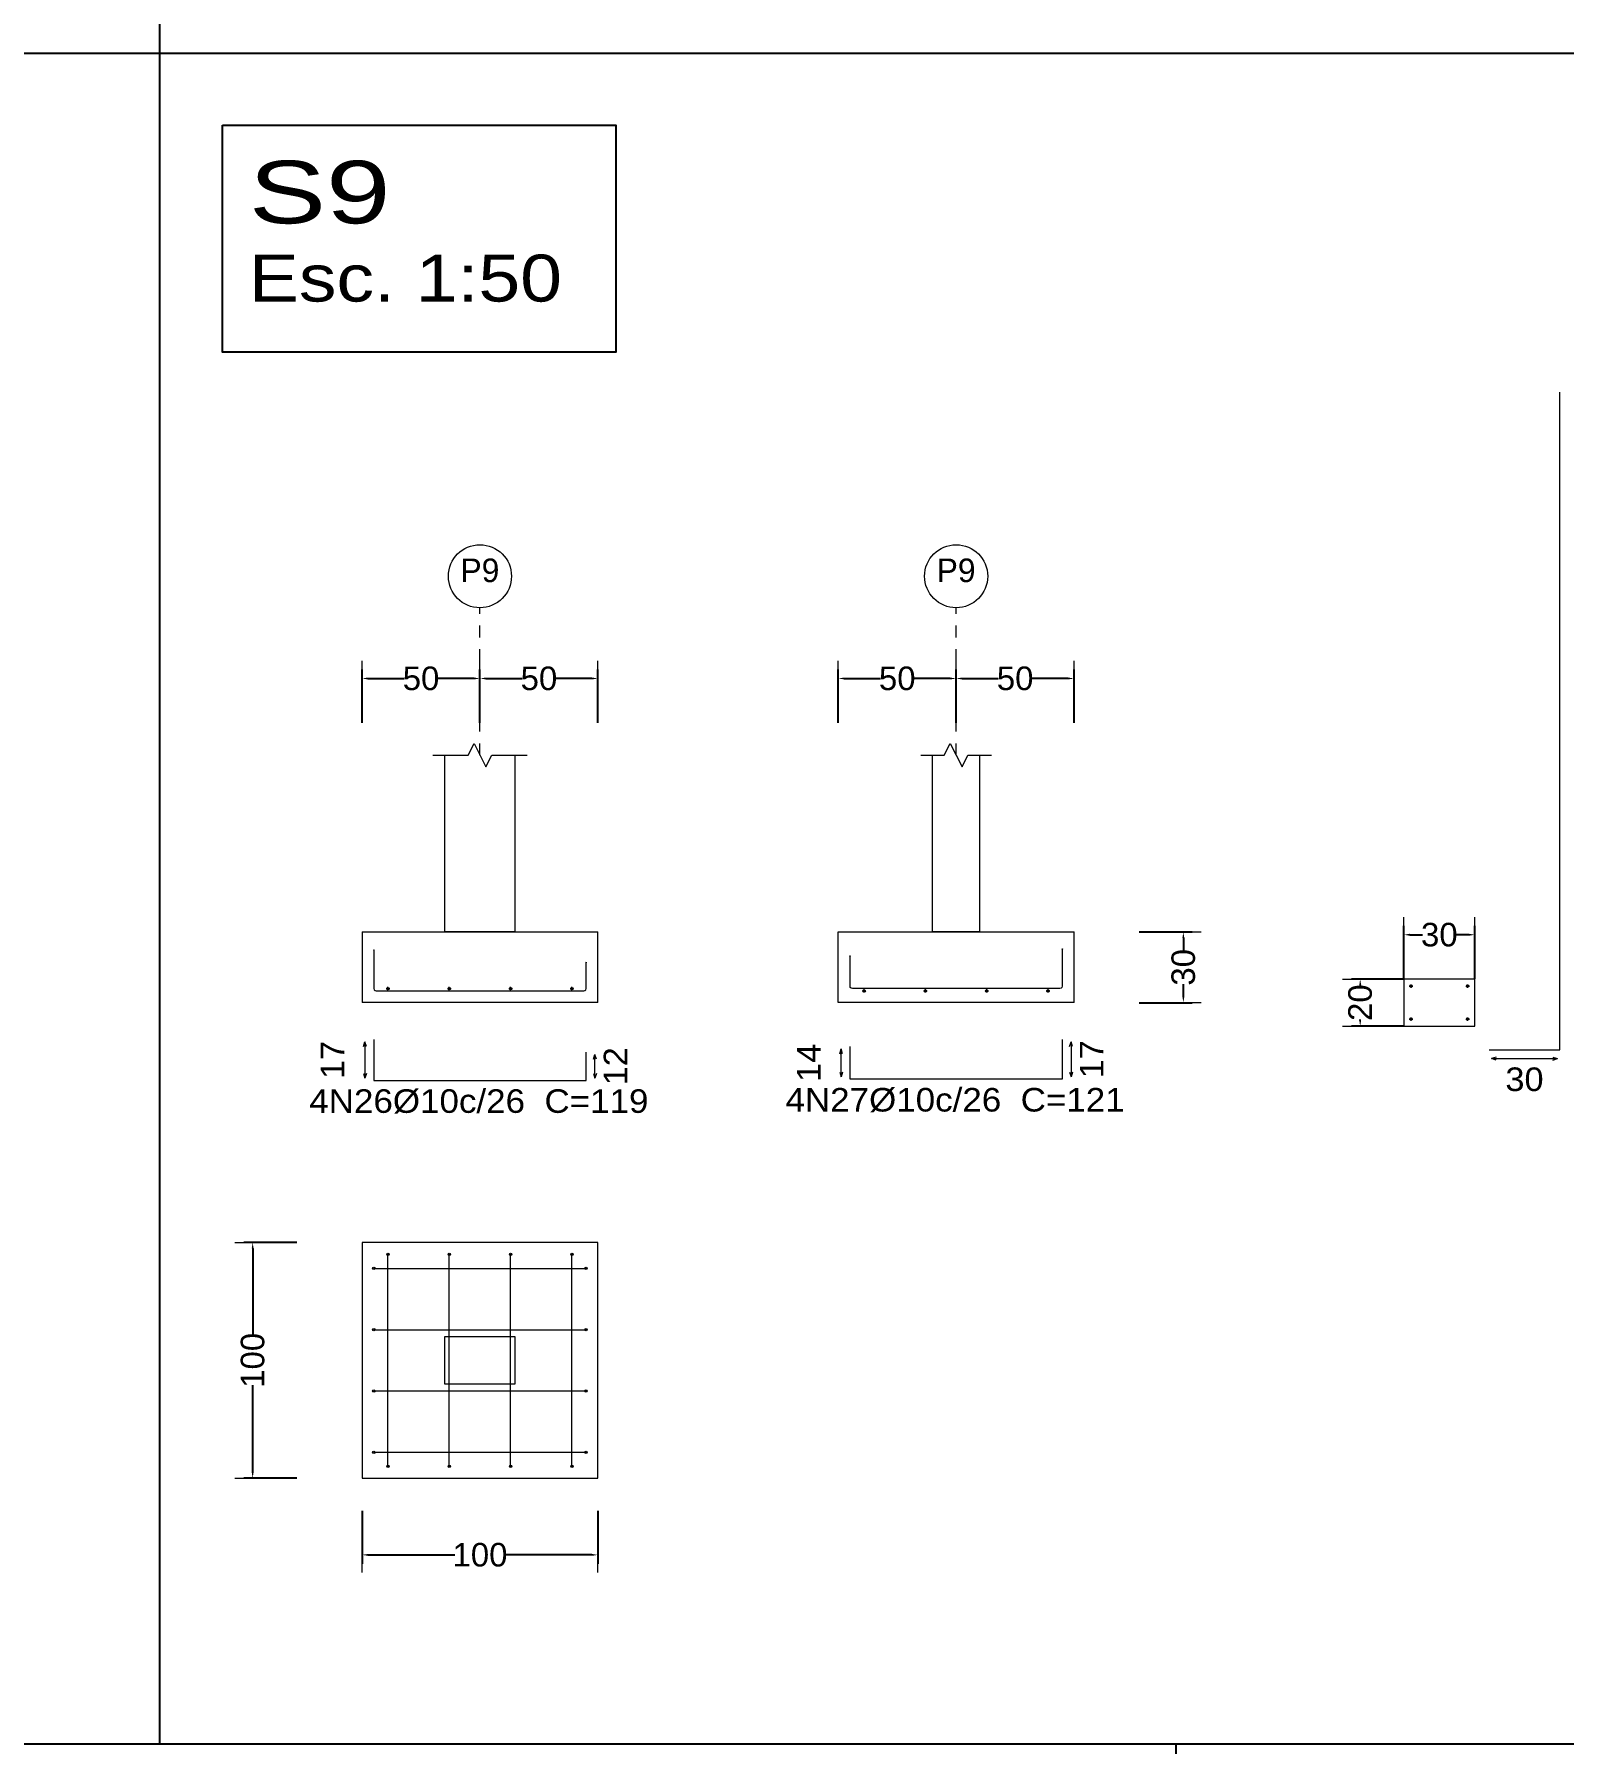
# Model space of a CAD drawing. Header units: centimetres. Extents: x 3279 to 3363.1, y -374.8 to -315.4.
# Drawn here: x 3318.59 to 3331.57, y -345.12 to -330.61 of the extents above; entities that cross this region are included whole.
import ezdxf
from ezdxf.enums import TextEntityAlignment as Align

# ---------------------------------------------------------------- set-up
doc = ezdxf.new("R2010")
doc.units = ezdxf.units.CM
doc.linetypes.add('CYPE_PUNTO', pattern=[0.075, 0, -0.075])
for name, color, linetype, lineweight in [('ARM_LONGITUDINAL_Ø10', 33, 'Continuous', 9), ('ELE_REF_REF_ESCALA', 3, 'Continuous', 9), ('FUN_COTAS', 8, 'Continuous', 0), ('FUN_GEOMETRIA', 7, 'Continuous', 0), ('FUN_TXT_ARMADURAS', 8, 'Continuous', 0)]:
    doc.layers.add(name, color=color, linetype=linetype, lineweight=lineweight)
doc.layers.add('COTA CYPE', color=31, linetype='Continuous')
doc.styles.add('ARIAL', font='arial.ttf')
doc.styles.add('CYPETXT', font='arial.ttf', dxfattribs={"height": 0.2})
doc.dimstyles.new('cype_arrow', dxfattribs={"dimtxt": 0.2, "dimasz": 0.05, "dimexe": 0.075, "dimexo": 0.075, "dimgap": 0, "dimtad": 0, "dimdec": 4, "dimzin": 0, "dimdsep": 46, "dimtxsty": 'ARIAL', "dimcen": 0.09, "dimadec": 0, "dimazin": 0, "dimtfac": 1, "dimtdec": 4, "dimtofl": 0, "dimtmove": 2, "dimatfit": 3, "dimfxl": 1, "dimtolj": 1, "dimtzin": 0, "dimarcsym": 0})

# ---------------------------------------------------------------- blocks, each defined once
blk = doc.blocks.new('*D513')
at = {"layer": 'Defpoints', "color": 0, "transparency": 16777216}
for p in [(3322.375, -336.079), (3321.375, -336.529), (3322.375, -336.529)]:
    blk.add_point(p, dxfattribs=at)
at = {"layer": 'FUN_COTAS', "color": 0, "lineweight": -2, "transparency": 16777216}
for p, q in [((3321.375, -336.454), (3321.375, -336.004)), ((3321.425, -336.079), (3321.732, -336.079)), ((3322.325, -336.079), (3322.017, -336.079)), ((3322.375, -336.454), (3322.375, -336.004))]:
    blk.add_line(p, q, dxfattribs=at)
at = {"layer": 'FUN_COTAS', "color": 0, "transparency": 16777216}
for points in [[(3321.425, -336.071), (3321.425, -336.087), (3321.375, -336.079)], [(3322.325, -336.071), (3322.325, -336.087), (3322.375, -336.079)]]:
    blk.add_solid(points, dxfattribs=at)
at = {"layer": 'FUN_COTAS', "color": 0, "transparency": 16777216, "insert": (3321.875, -336.079), "char_height": 0.2, "attachment_point": 5, "style": 'ARIAL'}
blk.add_mtext('\\A1;50', dxfattribs=at)
blk = doc.blocks.new('*D514')
at = {"layer": 'Defpoints', "color": 0, "transparency": 16777216}
for p in [(3323.375, -336.079), (3322.375, -336.529), (3323.375, -336.529)]:
    blk.add_point(p, dxfattribs=at)
at = {"layer": 'FUN_COTAS', "color": 0, "lineweight": -2, "transparency": 16777216}
for p, q in [((3322.375, -336.454), (3322.375, -336.004)), ((3322.425, -336.079), (3322.732, -336.079)), ((3323.325, -336.079), (3323.017, -336.079)), ((3323.375, -336.454), (3323.375, -336.004))]:
    blk.add_line(p, q, dxfattribs=at)
at = {"layer": 'FUN_COTAS', "color": 0, "transparency": 16777216}
for points in [[(3322.425, -336.071), (3322.425, -336.087), (3322.375, -336.079)], [(3323.325, -336.071), (3323.325, -336.087), (3323.375, -336.079)]]:
    blk.add_solid(points, dxfattribs=at)
at = {"layer": 'FUN_COTAS', "color": 0, "transparency": 16777216, "insert": (3322.875, -336.079), "char_height": 0.2, "attachment_point": 5, "style": 'ARIAL'}
blk.add_mtext('\\A1;50', dxfattribs=at)
blk = doc.blocks.new('*D497')
at = {"layer": 'Defpoints', "color": 0, "transparency": 16777216}
for p in [(3326.414, -336.079), (3325.414, -336.529), (3326.414, -336.529)]:
    blk.add_point(p, dxfattribs=at)
at = {"layer": 'FUN_COTAS', "color": 0, "lineweight": -2, "transparency": 16777216}
for p, q in [((3325.414, -336.454), (3325.414, -336.004)), ((3325.464, -336.079), (3325.771, -336.079)), ((3326.364, -336.079), (3326.056, -336.079)), ((3326.414, -336.454), (3326.414, -336.004))]:
    blk.add_line(p, q, dxfattribs=at)
at = {"layer": 'FUN_COTAS', "color": 0, "transparency": 16777216}
for points in [[(3325.464, -336.071), (3325.464, -336.087), (3325.414, -336.079)], [(3326.364, -336.071), (3326.364, -336.087), (3326.414, -336.079)]]:
    blk.add_solid(points, dxfattribs=at)
at = {"layer": 'FUN_COTAS', "color": 0, "transparency": 16777216, "insert": (3325.914, -336.079), "char_height": 0.2, "attachment_point": 5, "style": 'ARIAL'}
blk.add_mtext('\\A1;50', dxfattribs=at)
blk = doc.blocks.new('*D498')
at = {"layer": 'Defpoints', "color": 0, "transparency": 16777216}
for p in [(3327.414, -336.079), (3326.414, -336.529), (3327.414, -336.529)]:
    blk.add_point(p, dxfattribs=at)
at = {"layer": 'FUN_COTAS', "color": 0, "lineweight": -2, "transparency": 16777216}
for p, q in [((3326.414, -336.454), (3326.414, -336.004)), ((3326.464, -336.079), (3326.771, -336.079)), ((3327.364, -336.079), (3327.056, -336.079)), ((3327.414, -336.454), (3327.414, -336.004))]:
    blk.add_line(p, q, dxfattribs=at)
at = {"layer": 'FUN_COTAS', "color": 0, "transparency": 16777216}
for points in [[(3326.464, -336.071), (3326.464, -336.087), (3326.414, -336.079)], [(3327.364, -336.071), (3327.364, -336.087), (3327.414, -336.079)]]:
    blk.add_solid(points, dxfattribs=at)
at = {"layer": 'FUN_COTAS', "color": 0, "transparency": 16777216, "insert": (3326.914, -336.079), "char_height": 0.2, "attachment_point": 5, "style": 'ARIAL'}
blk.add_mtext('\\A1;50', dxfattribs=at)
blk = doc.blocks.new('*D499')
at = {"layer": 'Defpoints', "color": 0, "transparency": 16777216}
for p in [(3327.891, -338.23), (3328.341, -338.23), (3327.891, -338.83)]:
    blk.add_point(p, dxfattribs=at)
at = {"layer": 'FUN_COTAS', "color": 0, "lineweight": -2, "transparency": 16777216}
for p, q in [((3327.966, -338.23), (3328.416, -338.23)), ((3328.341, -338.28), (3328.341, -338.387)), ((3328.341, -338.78), (3328.341, -338.673)), ((3327.966, -338.83), (3328.416, -338.83))]:
    blk.add_line(p, q, dxfattribs=at)
at = {"layer": 'FUN_COTAS', "color": 0, "transparency": 16777216}
for points in [[(3328.333, -338.28), (3328.349, -338.28), (3328.341, -338.23)], [(3328.333, -338.78), (3328.349, -338.78), (3328.341, -338.83)]]:
    blk.add_solid(points, dxfattribs=at)
at = {"layer": 'FUN_COTAS', "color": 0, "transparency": 16777216, "insert": (3328.341, -338.53), "char_height": 0.2, "attachment_point": 5, "rotation": 90, "style": 'ARIAL'}
blk.add_mtext('\\A1;30', dxfattribs=at)
blk = doc.blocks.new('*D500')
at = {"layer": 'Defpoints', "color": 0, "transparency": 16777216}
for p in [(3321.375, -343.066), (3323.375, -343.066), (3323.375, -343.516)]:
    blk.add_point(p, dxfattribs=at)
at = {"layer": 'FUN_COTAS', "color": 0, "lineweight": -2, "transparency": 16777216}
for p, q in [((3321.375, -343.141), (3321.375, -343.591)), ((3323.375, -343.141), (3323.375, -343.591)), ((3321.425, -343.516), (3322.163, -343.516)), ((3323.325, -343.516), (3322.586, -343.516))]:
    blk.add_line(p, q, dxfattribs=at)
at = {"layer": 'FUN_COTAS', "color": 0, "transparency": 16777216}
for points in [[(3321.425, -343.508), (3321.425, -343.524), (3321.375, -343.516)], [(3323.325, -343.508), (3323.325, -343.524), (3323.375, -343.516)]]:
    blk.add_solid(points, dxfattribs=at)
at = {"layer": 'FUN_COTAS', "color": 0, "transparency": 16777216, "insert": (3322.375, -343.516), "char_height": 0.2, "attachment_point": 5, "style": 'ARIAL'}
blk.add_mtext('\\A1;100', dxfattribs=at)
blk = doc.blocks.new('*D501')
at = {"layer": 'Defpoints', "color": 0, "transparency": 16777216}
for p in [(3320.447, -340.865), (3320.897, -340.865), (3320.897, -342.865)]:
    blk.add_point(p, dxfattribs=at)
at = {"layer": 'FUN_COTAS', "color": 0, "lineweight": -2, "transparency": 16777216}
for p, q in [((3320.822, -340.865), (3320.372, -340.865)), ((3320.447, -340.915), (3320.447, -341.654)), ((3320.447, -342.815), (3320.447, -342.076)), ((3320.822, -342.865), (3320.372, -342.865))]:
    blk.add_line(p, q, dxfattribs=at)
at = {"layer": 'FUN_COTAS', "color": 0, "transparency": 16777216}
for points in [[(3320.439, -340.915), (3320.455, -340.915), (3320.447, -340.865)], [(3320.439, -342.815), (3320.455, -342.815), (3320.447, -342.865)]]:
    blk.add_solid(points, dxfattribs=at)
at = {"layer": 'FUN_COTAS', "color": 0, "transparency": 16777216, "insert": (3320.447, -341.865), "char_height": 0.2, "attachment_point": 5, "rotation": 90, "style": 'ARIAL'}
blk.add_mtext('\\A1;100', dxfattribs=at)
blk = doc.blocks.new('*D493')
at = {"layer": 'Defpoints', "color": 0, "transparency": 16777216}
for p in [(3330.812, -338.254), (3330.212, -338.704), (3330.812, -338.704)]:
    blk.add_point(p, dxfattribs=at)
at = {"layer": 'FUN_COTAS', "color": 0, "lineweight": -2, "transparency": 16777216}
for p, q in [((3330.212, -338.629), (3330.212, -338.179)), ((3330.262, -338.254), (3330.369, -338.254)), ((3330.762, -338.254), (3330.655, -338.254)), ((3330.812, -338.629), (3330.812, -338.179))]:
    blk.add_line(p, q, dxfattribs=at)
at = {"layer": 'FUN_COTAS', "color": 0, "transparency": 16777216}
for points in [[(3330.262, -338.245), (3330.262, -338.262), (3330.212, -338.254)], [(3330.762, -338.245), (3330.762, -338.262), (3330.812, -338.254)]]:
    blk.add_solid(points, dxfattribs=at)
at = {"layer": 'FUN_COTAS', "color": 0, "transparency": 16777216, "insert": (3330.512, -338.254), "char_height": 0.2, "attachment_point": 5, "style": 'ARIAL'}
blk.add_mtext('\\A1;30', dxfattribs=at)
blk = doc.blocks.new('*D494')
at = {"layer": 'Defpoints', "color": 0, "transparency": 16777216}
for p in [(3329.841, -338.63), (3330.291, -338.63), (3330.291, -339.03)]:
    blk.add_point(p, dxfattribs=at)
at = {"layer": 'FUN_COTAS', "color": 0, "lineweight": -2, "transparency": 16777216}
for p, q in [((3330.216, -338.63), (3329.766, -338.63)), ((3329.841, -338.68), (3329.841, -338.685)), ((3330.216, -339.03), (3329.766, -339.03)), ((3329.841, -338.98), (3329.841, -338.974))]:
    blk.add_line(p, q, dxfattribs=at)
at = {"layer": 'FUN_COTAS', "color": 0, "transparency": 16777216}
for points in [[(3329.833, -338.68), (3329.849, -338.68), (3329.841, -338.63)], [(3329.833, -338.98), (3329.849, -338.98), (3329.841, -339.03)]]:
    blk.add_solid(points, dxfattribs=at)
at = {"layer": 'FUN_COTAS', "color": 0, "transparency": 16777216, "insert": (3329.841, -338.83), "char_height": 0.2, "attachment_point": 5, "rotation": 90, "style": 'ARIAL'}
blk.add_mtext('\\A1;20', dxfattribs=at)

msp = doc.modelspace()

# ---------------------------------------------------------------- hatches: boundary and pattern name
at = {"layer": 'ARM_LONGITUDINAL_Ø10'}
h = msp.add_hatch(color=256, dxfattribs=at)
edge = h.paths.add_edge_path()
edge.add_arc((3321.47454, -338.38271), 0.0016, 0, 360)
h = msp.add_hatch(color=256, dxfattribs=at)
edge = h.paths.add_edge_path()
edge.add_arc((3325.51354, -338.43361), 0.0016, 0, 360)
h = msp.add_hatch(color=256, dxfattribs=at)
edge = h.paths.add_edge_path()
edge.add_arc((3327.31354, -338.37389), 0.0016, 0, 360)
h = msp.add_hatch(color=256, dxfattribs=at)
edge = h.paths.add_edge_path()
edge.add_arc((3323.27454, -338.48907), 0.0016, 0, 360)
h = msp.add_hatch(color=256, dxfattribs=at)
edge = h.paths.add_edge_path()
edge.add_arc((3321.59454, -340.96507), 0.0016, 0, 360)
h = msp.add_hatch(color=256, dxfattribs=at)
edge = h.paths.add_edge_path()
edge.add_arc((3322.11454, -340.96507), 0.0016, 0, 360)
h = msp.add_hatch(color=256, dxfattribs=at)
edge = h.paths.add_edge_path()
edge.add_arc((3322.63454, -340.96507), 0.0016, 0, 360)
h = msp.add_hatch(color=256, dxfattribs=at)
edge = h.paths.add_edge_path()
edge.add_arc((3323.15454, -340.96507), 0.0016, 0, 360)
h = msp.add_hatch(color=256, dxfattribs=at)
edge = h.paths.add_edge_path()
edge.add_arc((3321.47454, -341.08507), 0.0016, 0, 360)
h = msp.add_hatch(color=256, dxfattribs=at)
edge = h.paths.add_edge_path()
edge.add_arc((3323.27454, -341.08507), 0.0016, 0, 360)
h = msp.add_hatch(color=256, dxfattribs=at)
edge = h.paths.add_edge_path()
edge.add_arc((3321.47454, -341.60507), 0.0016, 0, 360)
h = msp.add_hatch(color=256, dxfattribs=at)
edge = h.paths.add_edge_path()
edge.add_arc((3323.27454, -341.60507), 0.0016, 0, 360)
h = msp.add_hatch(color=256, dxfattribs=at)
edge = h.paths.add_edge_path()
edge.add_arc((3321.47454, -342.12507), 0.0016, 0, 360)
h = msp.add_hatch(color=256, dxfattribs=at)
edge = h.paths.add_edge_path()
edge.add_arc((3323.27454, -342.12507), 0.0016, 0, 360)
h = msp.add_hatch(color=256, dxfattribs=at)
edge = h.paths.add_edge_path()
edge.add_arc((3321.47454, -342.64507), 0.0016, 0, 360)
h = msp.add_hatch(color=256, dxfattribs=at)
edge = h.paths.add_edge_path()
edge.add_arc((3323.27454, -342.64507), 0.0016, 0, 360)
h = msp.add_hatch(color=256, dxfattribs=at)
edge = h.paths.add_edge_path()
edge.add_arc((3321.59454, -342.76507), 0.0016, 0, 360)
h = msp.add_hatch(color=256, dxfattribs=at)
edge = h.paths.add_edge_path()
edge.add_arc((3322.11454, -342.76507), 0.0016, 0, 360)
h = msp.add_hatch(color=256, dxfattribs=at)
edge = h.paths.add_edge_path()
edge.add_arc((3322.63454, -342.76507), 0.0016, 0, 360)
h = msp.add_hatch(color=256, dxfattribs=at)
edge = h.paths.add_edge_path()
edge.add_arc((3323.15454, -342.76507), 0.0016, 0, 360)

# ---------------------------------------------------------------- linework, layer by layer
for p, q in [((3319.65569, -318.84313), (3319.65569, -345.11919)), ((3281.50009, -330.77319), (3344.60009, -330.77319)), ((3281.50009, -345.11919), (3344.60009, -345.11919)), ((3328.27849, -345.11919), (3328.27849, -373.81919))]:
    msp.add_line(p, q)
for p, q in [((3321.57954, -338.70989), (3321.60954, -338.70989)), ((3321.59454, -338.72489), (3321.59454, -338.69489)), ((3322.09954, -338.70989), (3322.12954, -338.70989)), ((3322.11454, -338.72489), (3322.11454, -338.69489)), ((3322.61954, -338.70989), (3322.64954, -338.70989)), ((3322.63454, -338.72489), (3322.63454, -338.69489)), ((3323.13954, -338.70989), (3323.16954, -338.70989)), ((3323.15454, -338.72489), (3323.15454, -338.69489)), ((3325.61854, -338.72989), (3325.64854, -338.72989)), ((3325.63354, -338.74489), (3325.63354, -338.71489)), ((3326.13854, -338.72989), (3326.16854, -338.72989)), ((3326.15354, -338.74489), (3326.15354, -338.71489)), ((3326.65854, -338.72989), (3326.68854, -338.72989)), ((3326.67354, -338.74489), (3326.67354, -338.71489)), ((3327.17854, -338.72989), (3327.20854, -338.72989)), ((3327.19354, -338.74489), (3327.19354, -338.71489)), ((3330.25729, -338.68989), (3330.28729, -338.68989)), ((3330.25729, -338.68989), (3330.28729, -338.68989)), ((3330.27229, -338.70489), (3330.27229, -338.67489)), ((3330.27229, -338.70489), (3330.27229, -338.67489)), ((3330.73729, -338.68989), (3330.76729, -338.68989)), ((3330.73729, -338.68989), (3330.76729, -338.68989)), ((3330.75229, -338.70489), (3330.75229, -338.67489)), ((3330.75229, -338.70489), (3330.75229, -338.67489)), ((3330.25729, -338.96989), (3330.28729, -338.96989)), ((3330.25729, -338.96989), (3330.28729, -338.96989)), ((3330.27229, -338.98489), (3330.27229, -338.95489)), ((3330.27229, -338.98489), (3330.27229, -338.95489)), ((3330.73729, -338.96989), (3330.76729, -338.96989)), ((3330.73729, -338.96989), (3330.76729, -338.96989)), ((3330.75229, -338.98489), (3330.75229, -338.95489)), ((3330.75229, -338.98489), (3330.75229, -338.95489))]:
    msp.add_line(p, q, dxfattribs=at)
for points in [[(3330.93429, -339.22989), (3331.53429, -339.22989), (3331.53429, -333.64989)], [(3321.47454, -338.38271), (3321.47454, -338.70989), (3321.47722, -338.71989), (3321.48454, -338.72721), (3321.49454, -338.72989), (3323.25454, -338.72989), (3323.26454, -338.72721), (3323.27186, -338.71989), (3323.27454, -338.70989), (3323.27454, -338.48907)], [(3327.31354, -338.37389), (3327.31354, -338.68989), (3327.31086, -338.69989), (3327.30354, -338.70721), (3327.29354, -338.70989), (3325.53354, -338.70989), (3325.52354, -338.70721), (3325.51622, -338.69989), (3325.51354, -338.68989), (3325.51354, -338.43361)], [(3321.47454, -339.14289), (3321.47454, -339.49007), (3323.27454, -339.49007), (3323.27454, -339.24925)], [(3327.31354, -339.14289), (3327.31354, -339.47889), (3325.51354, -339.47889), (3325.51354, -339.20261)], [(3321.59454, -342.76507), (3321.59454, -342.76239), (3321.59454, -342.75507), (3321.59454, -342.74507), (3321.59454, -340.98507), (3321.59454, -340.97507), (3321.59454, -340.96775), (3321.59454, -340.96507)], [(3322.11454, -342.76507), (3322.11454, -342.76239), (3322.11454, -342.75507), (3322.11454, -342.74507), (3322.11454, -340.98507), (3322.11454, -340.97507), (3322.11454, -340.96775), (3322.11454, -340.96507)], [(3322.63454, -342.76507), (3322.63454, -342.76239), (3322.63454, -342.75507), (3322.63454, -342.74507), (3322.63454, -340.98507), (3322.63454, -340.97507), (3322.63454, -340.96775), (3322.63454, -340.96507)], [(3323.15454, -342.76507), (3323.15454, -342.76239), (3323.15454, -342.75507), (3323.15454, -342.74507), (3323.15454, -340.98507), (3323.15454, -340.97507), (3323.15454, -340.96775), (3323.15454, -340.96507)], [(3321.47454, -341.08507), (3321.47722, -341.08507), (3321.48454, -341.08507), (3321.49454, -341.08507), (3323.25454, -341.08507), (3323.26454, -341.08507), (3323.27186, -341.08507), (3323.27454, -341.08507)], [(3321.47454, -341.60507), (3321.47722, -341.60507), (3321.48454, -341.60507), (3321.49454, -341.60507), (3323.25454, -341.60507), (3323.26454, -341.60507), (3323.27186, -341.60507), (3323.27454, -341.60507)], [(3321.47454, -342.12507), (3321.47722, -342.12507), (3321.48454, -342.12507), (3321.49454, -342.12507), (3323.25454, -342.12507), (3323.26454, -342.12507), (3323.27186, -342.12507), (3323.27454, -342.12507)], [(3321.47454, -342.64507), (3321.47722, -342.64507), (3321.48454, -342.64507), (3321.49454, -342.64507), (3323.25454, -342.64507), (3323.26454, -342.64507), (3323.27186, -342.64507), (3323.27454, -342.64507)]]:
    msp.add_lwpolyline(points, dxfattribs=at)
for centre, radius in [((3321.47454, -338.38271), 0.0016), ((3325.51354, -338.43361), 0.0016), ((3327.31354, -338.37389), 0.0016), ((3323.27454, -338.48907), 0.0016), ((3321.59454, -338.70989), 0.01), ((3322.11454, -338.70989), 0.01), ((3322.63454, -338.70989), 0.01), ((3323.15454, -338.70989), 0.01), ((3325.63354, -338.72989), 0.01), ((3326.15354, -338.72989), 0.01), ((3326.67354, -338.72989), 0.01), ((3327.19354, -338.72989), 0.01), ((3330.27229, -338.68989), 0.01), ((3330.27229, -338.68989), 0.01), ((3330.75229, -338.68989), 0.01), ((3330.75229, -338.68989), 0.01), ((3330.27229, -338.96989), 0.01), ((3330.27229, -338.96989), 0.01), ((3330.75229, -338.96989), 0.01), ((3330.75229, -338.96989), 0.01), ((3321.59454, -340.96507), 0.01), ((3321.59454, -340.96507), 0.0016), ((3322.11454, -340.96507), 0.01), ((3322.11454, -340.96507), 0.0016), ((3322.63454, -340.96507), 0.01), ((3322.63454, -340.96507), 0.0016), ((3323.15454, -340.96507), 0.01), ((3323.15454, -340.96507), 0.0016), ((3321.47454, -341.08507), 0.01), ((3321.47454, -341.08507), 0.0016), ((3323.27454, -341.08507), 0.01), ((3323.27454, -341.08507), 0.0016), ((3321.47454, -341.60507), 0.01), ((3321.47454, -341.60507), 0.0016), ((3323.27454, -341.60507), 0.01), ((3323.27454, -341.60507), 0.0016), ((3321.47454, -342.12507), 0.01), ((3321.47454, -342.12507), 0.0016), ((3323.27454, -342.12507), 0.01), ((3323.27454, -342.12507), 0.0016), ((3321.47454, -342.64507), 0.01), ((3321.47454, -342.64507), 0.0016), ((3323.27454, -342.64507), 0.01), ((3323.27454, -342.64507), 0.0016), ((3321.59454, -342.76507), 0.01), ((3321.59454, -342.76507), 0.0016), ((3322.11454, -342.76507), 0.01), ((3322.11454, -342.76507), 0.0016), ((3322.63454, -342.76507), 0.01), ((3322.63454, -342.76507), 0.0016), ((3323.15454, -342.76507), 0.01), ((3323.15454, -342.76507), 0.0016)]:
    msp.add_circle(centre, radius, dxfattribs=at)
at = {"layer": 'COTA CYPE'}
msp.add_lwpolyline([(3320.19, -331.38389), (3323.52813, -331.38389), (3323.52813, -333.30912), (3320.19, -333.30912)], close=True, dxfattribs=at)
at = {"layer": 'FUN_COTAS', "linetype": 'CYPE_PUNTO'}
for p, q in [((3322.37454, -336.72989), (3322.37454, -335.47889)), ((3326.41354, -336.72989), (3326.41354, -335.47889))]:
    msp.add_line(p, q, dxfattribs=at)
at = {"layer": 'FUN_COTAS'}
for p, q in [((3321.37454, -336.22889), (3321.37454, -335.92889)), ((3322.37454, -336.22889), (3322.37454, -335.92889)), ((3322.37454, -336.22889), (3322.37454, -335.92889)), ((3323.37454, -336.22889), (3323.37454, -335.92889)), ((3325.41354, -336.22889), (3325.41354, -335.92889)), ((3326.41354, -336.22889), (3326.41354, -335.92889)), ((3326.41354, -336.22889), (3326.41354, -335.92889)), ((3327.41354, -336.22889), (3327.41354, -335.92889)), ((3330.21229, -338.40364), (3330.21229, -338.10364)), ((3330.81229, -338.40364), (3330.81229, -338.10364)), ((3328.19104, -338.22989), (3328.49104, -338.22989)), ((3329.69104, -338.62989), (3329.99104, -338.62989)), ((3328.19104, -338.82989), (3328.49104, -338.82989)), ((3329.69104, -339.02989), (3329.99104, -339.02989)), ((3320.29704, -340.86507), (3320.59704, -340.86507)), ((3320.29704, -342.86507), (3320.59704, -342.86507)), ((3321.37454, -343.66607), (3321.37454, -343.36607)), ((3323.37454, -343.66607), (3323.37454, -343.36607))]:
    msp.add_line(p, q, dxfattribs=at)
for centre in [(3322.37454, -335.2113), (3326.41354, -335.2113)]:
    msp.add_circle(centre, 0.26759, dxfattribs=at)
at = {"layer": 'FUN_GEOMETRIA'}
for p, q in [((3322.07454, -336.72989), (3322.07454, -338.22989)), ((3322.67454, -338.22989), (3322.67454, -336.72989)), ((3326.21354, -338.22989), (3326.21354, -336.72989)), ((3326.61354, -338.22989), (3326.61354, -336.72989)), ((3321.37454, -338.22989), (3323.37454, -338.22989)), ((3321.37454, -338.22989), (3321.37454, -338.82989)), ((3322.67454, -338.22989), (3322.07454, -338.22989)), ((3323.37454, -338.82989), (3323.37454, -338.22989)), ((3325.41354, -338.22989), (3327.41354, -338.22989)), ((3325.41354, -338.82989), (3325.41354, -338.22989)), ((3326.61354, -338.22989), (3326.21354, -338.22989)), ((3327.41354, -338.82989), (3327.41354, -338.22989)), ((3323.37454, -338.82989), (3321.37454, -338.82989)), ((3327.41354, -338.82989), (3325.41354, -338.82989))]:
    msp.add_line(p, q, dxfattribs=at)
for points in [[(3321.97454, -336.72989), (3322.27454, -336.72989), (3322.32454, -336.62989), (3322.42454, -336.82989), (3322.47454, -336.72989), (3322.77454, -336.72989)], [(3326.11354, -336.72989), (3326.31354, -336.72989), (3326.36354, -336.62989), (3326.46354, -336.82989), (3326.51354, -336.72989), (3326.71354, -336.72989)]]:
    msp.add_lwpolyline(points, dxfattribs=at)
for points in [[(3330.21229, -339.02989), (3330.81229, -339.02989), (3330.81229, -338.62989), (3330.21229, -338.62989), (3330.21229, -339.02989)], [(3321.37454, -342.86507), (3323.37454, -342.86507), (3323.37454, -340.86507), (3321.37454, -340.86507), (3321.37454, -342.86507)], [(3322.07454, -342.06507), (3322.67454, -342.06507), (3322.67454, -341.66507), (3322.07454, -341.66507), (3322.07454, -342.06507)]]:
    msp.add_lwpolyline(points, close=True, dxfattribs=at)
at = {"layer": 'FUN_TXT_ARMADURAS'}
for p, q in [((3321.38704, -339.20309), (3321.39954, -339.16309)), ((3321.41204, -339.20309), (3321.39954, -339.16309)), ((3321.39954, -339.16309), (3321.39954, -339.46987)), ((3327.37604, -339.20309), (3327.38854, -339.16309)), ((3327.40104, -339.20309), (3327.38854, -339.16309)), ((3327.38854, -339.16309), (3327.38854, -339.45869)), ((3323.33704, -339.30945), (3323.34954, -339.26945)), ((3323.36204, -339.30945), (3323.34954, -339.26945)), ((3323.34954, -339.46987), (3323.34954, -339.26945)), ((3325.42604, -339.26281), (3325.43854, -339.22281)), ((3325.45104, -339.26281), (3325.43854, -339.22281)), ((3325.43854, -339.45869), (3325.43854, -339.22281)), ((3330.99449, -339.29239), (3330.95449, -339.30489)), ((3330.99449, -339.31739), (3330.95449, -339.30489)), ((3330.95449, -339.30489), (3331.51409, -339.30489)), ((3331.47409, -339.29239), (3331.51409, -339.30489)), ((3331.47409, -339.31739), (3331.51409, -339.30489)), ((3321.38704, -339.42987), (3321.39954, -339.46987)), ((3321.41204, -339.42987), (3321.39954, -339.46987)), ((3323.33704, -339.42987), (3323.34954, -339.46987)), ((3323.36204, -339.42987), (3323.34954, -339.46987)), ((3325.42604, -339.41869), (3325.43854, -339.45869)), ((3325.45104, -339.41869), (3325.43854, -339.45869)), ((3327.37604, -339.41869), (3327.38854, -339.45869)), ((3327.40104, -339.41869), (3327.38854, -339.45869))]:
    msp.add_line(p, q, dxfattribs=at)

# ---------------------------------------------------------------- texts
at = {"layer": 'COTA CYPE', "style": 'CYPETXT', "width": 1.325545}
msp.add_text('S9', height=0.530774, dxfattribs=at).set_placement((3320.41382, -332.21694), (3321.61602, -332.21694), align=Align.FIT)
at = {"layer": 'ELE_REF_REF_ESCALA', "style": 'CYPETXT', "width": 1.145881}
msp.add_text('Esc. 1:50', height=0.39808, dxfattribs=at).set_placement((3320.41382, -332.88041), (3323.07046, -332.88041), align=Align.FIT)
at = {"layer": 'FUN_COTAS', "style": 'CYPETXT', "width": 0.965629}
for p, p2 in [((3322.20954, -335.2613), (3322.53954, -335.2613)), ((3326.24854, -335.2613), (3326.57854, -335.2613))]:
    msp.add_text('P9', height=0.2, dxfattribs=at).set_placement(p, p2, align=Align.FIT)
at = {"layer": 'FUN_TXT_ARMADURAS', "style": 'CYPETXT', "width": 1.042546}
for s, p, p2 in [('17', (3321.22454, -339.47848), (3321.22454, -339.15448)), ('17', (3327.66354, -339.47289), (3327.66354, -339.14889)), ('12', (3323.62454, -339.53166), (3323.62454, -339.20766)), ('14', (3325.26354, -339.50275), (3325.26354, -339.17875))]:
    msp.add_text(s, height=0.2, rotation=90, dxfattribs=at).set_placement(p, p2, align=Align.FIT)
at = {"layer": 'FUN_TXT_ARMADURAS', "style": 'CYPETXT'}
for s, width, p, p2 in [('30', 1.042546, (3331.07229, -339.57989), (3331.39629, -339.57989)), ('4N26%%c10c/26  C=119', 1.061426, (3320.92704, -339.76507), (3323.80404, -339.76507)), ('4N27%%c10c/26  C=121', 1.061426, (3324.96604, -339.75389), (3327.84304, -339.75389))]:
    msp.add_text(s, height=0.2, dxfattribs=dict(at, width=width)).set_placement(p, p2, align=Align.FIT)

# ---------------------------------------------------------------- dimensions: what is measured, and where the dimension line sits
at = {"layer": 'FUN_COTAS'}
for p1, p2, distance, text, picture, middle in [((3321.37454, -336.52889), (3322.37454, -336.52889), 0.45, '50', '*D513', (3321.87454, -336.07889)), ((3322.37454, -336.52889), (3323.37454, -336.52889), 0.45, '50', '*D514', (3322.87454, -336.07889)), ((3325.41354, -336.52889), (3326.41354, -336.52889), 0.45, '50', '*D497', (3325.91354, -336.07889)), ((3326.41354, -336.52889), (3327.41354, -336.52889), 0.45, '50', '*D498', (3326.91354, -336.07889)), ((3330.21229, -338.70364), (3330.81229, -338.70364), 0.45, '30', '*D493', (3330.51229, -338.25364)), ((3327.89104, -338.82989), (3327.89104, -338.22989), -0.45, '30', '*D499', (3328.34104, -338.52989)), ((3330.29104, -339.02989), (3330.29104, -338.62989), 0.45, '20', '*D494', (3329.84104, -338.82989)), ((3320.89704, -342.86507), (3320.89704, -340.86507), 0.45, '100', '*D501', (3320.44704, -341.86507)), ((3321.37454, -343.06607), (3323.37454, -343.06607), -0.45, '100', '*D500', (3322.37454, -343.51607))]:
    dim = msp.add_aligned_dim(p1=p1, p2=p2, distance=distance, text=text, dimstyle='cype_arrow', dxfattribs=at)
    dim.commit()
    dim.dimension.update_dxf_attribs({"geometry": picture, "text_midpoint": middle})

doc.saveas('drawing.dxf')
